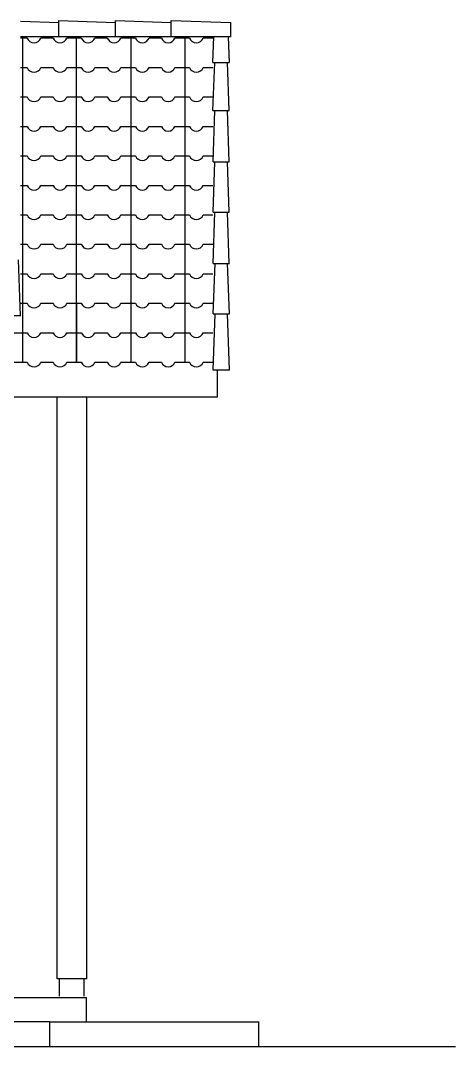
# Model space of a CAD drawing. Extents: x 374.2 to 444.1, y -26.3 to 30.2.
# Drawn here: x 391.618 to 393.387, y -23.798 to -19.62 of the extents above; entities that cross this region are included whole.
import ezdxf

# ---------------------------------------------------------------- set-up
doc = ezdxf.new("R2010")
doc.units = 0
doc.header["$LTSCALE"] = 20
doc.header["$MEASUREMENT"] = 0
for name, color, linetype in [('CONCRETO', 5, 'CONTINUOUS'), ('CORTE', 244, 'CONTINUOUS'), ('JANELA', 5, 'CONTINUOUS'), ('PAREDE', 7, 'CONTINUOUS'), ('TELHADO', 30, 'CONTINUOUS'), ('VISTAL', 30, 'CONTINUOUS'), ('VISTAP', 244, 'CONTINUOUS')]:
    doc.layers.add(name, color=color, linetype=linetype)

msp = doc.modelspace()

# ---------------------------------------------------------------- linework, layer by layer
at = {"layer": 'CONCRETO', "color": 244}
msp.add_line((391.8867, -23.5227), (391.7667, -23.5227), dxfattribs=at)
at = {"layer": 'CORTE', "color": 244, "linetype": 'Continuous'}
for p, q in [((391.6178, -19.6914), (391.6255, -19.6914)), ((391.6255, -19.6914), (391.6448, -19.6914)), ((391.7002, -19.6914), (391.7503, -19.6914)), ((391.8057, -19.6914), (391.8457, -19.6914)), ((391.8455, -19.6914), (391.8648, -19.6914)), ((391.9202, -19.6914), (391.9703, -19.6914)), ((392.0257, -19.6914), (392.0655, -19.6914)), ((392.0655, -19.6914), (392.0848, -19.6914)), ((392.1402, -19.6914), (392.1903, -19.6914)), ((392.2457, -19.6914), (392.2855, -19.6914)), ((392.2855, -19.6914), (392.3048, -19.6914)), ((391.6178, -19.8114), (391.6255, -19.8114)), ((391.6255, -19.8114), (391.6448, -19.8114)), ((391.7002, -19.8114), (391.7503, -19.8114)), ((391.8057, -19.8114), (391.8457, -19.8114)), ((391.8455, -19.8114), (391.8648, -19.8114)), ((391.9202, -19.8114), (391.9703, -19.8114)), ((392.0257, -19.8114), (392.0655, -19.8114)), ((392.0655, -19.8114), (392.0848, -19.8114)), ((392.1402, -19.8114), (392.1903, -19.8114)), ((392.2457, -19.8114), (392.2855, -19.8114)), ((392.2855, -19.8114), (392.3048, -19.8114)), ((391.6178, -19.9314), (391.6255, -19.9314)), ((391.6255, -19.9314), (391.6448, -19.9314)), ((391.7002, -19.9314), (391.7503, -19.9314)), ((391.8057, -19.9314), (391.8457, -19.9314)), ((391.8455, -19.9314), (391.8648, -19.9314)), ((391.9202, -19.9314), (391.9703, -19.9314)), ((392.0257, -19.9314), (392.0655, -19.9314)), ((392.0655, -19.9314), (392.0848, -19.9314)), ((392.1402, -19.9314), (392.1903, -19.9314)), ((392.2457, -19.9314), (392.2855, -19.9314)), ((392.2855, -19.9314), (392.3048, -19.9314)), ((391.6178, -20.0514), (391.6255, -20.0514)), ((391.6255, -20.0514), (391.6448, -20.0514)), ((391.7002, -20.0514), (391.7503, -20.0514)), ((391.8057, -20.0514), (391.8457, -20.0514)), ((391.8455, -20.0514), (391.8648, -20.0514)), ((391.9202, -20.0514), (391.9703, -20.0514)), ((392.0257, -20.0514), (392.0655, -20.0514)), ((392.0655, -20.0514), (392.0848, -20.0514)), ((392.1402, -20.0514), (392.1903, -20.0514)), ((392.2457, -20.0514), (392.2855, -20.0514)), ((392.2855, -20.0514), (392.3048, -20.0514)), ((391.6178, -20.1714), (391.6255, -20.1714)), ((391.6255, -20.1714), (391.6448, -20.1714)), ((391.7002, -20.1714), (391.7503, -20.1714)), ((391.8057, -20.1714), (391.8457, -20.1714)), ((391.8455, -20.1714), (391.8648, -20.1714)), ((391.9202, -20.1714), (391.9703, -20.1714)), ((392.0257, -20.1714), (392.0655, -20.1714)), ((392.0655, -20.1714), (392.0848, -20.1714)), ((392.1402, -20.1714), (392.1903, -20.1714)), ((392.2457, -20.1714), (392.2855, -20.1714)), ((392.2855, -20.1714), (392.3048, -20.1714)), ((391.6178, -20.2914), (391.6255, -20.2914)), ((391.6255, -20.2914), (391.6448, -20.2914)), ((391.7002, -20.2914), (391.7503, -20.2914)), ((391.8057, -20.2914), (391.8457, -20.2914)), ((391.8455, -20.2914), (391.8648, -20.2914)), ((391.9202, -20.2914), (391.9703, -20.2914)), ((392.0257, -20.2914), (392.0655, -20.2914)), ((392.0655, -20.2914), (392.0848, -20.2914)), ((392.1402, -20.2914), (392.1903, -20.2914)), ((392.2457, -20.2914), (392.2855, -20.2914)), ((392.2855, -20.2914), (392.3048, -20.2914)), ((391.6178, -20.4114), (391.6255, -20.4114)), ((391.6255, -20.4114), (391.6448, -20.4114)), ((391.7002, -20.4114), (391.7503, -20.4114)), ((391.8057, -20.4114), (391.8457, -20.4114)), ((391.8455, -20.4114), (391.8648, -20.4114)), ((391.9202, -20.4114), (391.9703, -20.4114)), ((392.0257, -20.4114), (392.0655, -20.4114)), ((392.0655, -20.4114), (392.0848, -20.4114)), ((392.1402, -20.4114), (392.1903, -20.4114)), ((392.2457, -20.4114), (392.2855, -20.4114)), ((392.2855, -20.4114), (392.3048, -20.4114)), ((391.6178, -20.5314), (391.6255, -20.5314)), ((391.6255, -20.5314), (391.6448, -20.5314)), ((391.7002, -20.5314), (391.7503, -20.5314)), ((391.8057, -20.5314), (391.8457, -20.5314)), ((391.8455, -20.5314), (391.8648, -20.5314)), ((391.9202, -20.5314), (391.9703, -20.5314)), ((392.0257, -20.5314), (392.0655, -20.5314)), ((392.0655, -20.5314), (392.0848, -20.5314)), ((392.1402, -20.5314), (392.1903, -20.5314)), ((392.2457, -20.5314), (392.2855, -20.5314)), ((392.2855, -20.5314), (392.3048, -20.5314)), ((391.6178, -20.6514), (391.6255, -20.6514)), ((391.6255, -20.6514), (391.6448, -20.6514)), ((391.7002, -20.6514), (391.7503, -20.6514)), ((391.8057, -20.6514), (391.8457, -20.6514)), ((391.8455, -20.6514), (391.8648, -20.6514)), ((391.9202, -20.6514), (391.9703, -20.6514)), ((392.0257, -20.6514), (392.0655, -20.6514)), ((392.0655, -20.6514), (392.0848, -20.6514)), ((392.1402, -20.6514), (392.1903, -20.6514)), ((392.2457, -20.6514), (392.2855, -20.6514)), ((392.2855, -20.6514), (392.3048, -20.6514)), ((391.6178, -20.7714), (391.6255, -20.7714)), ((391.6255, -20.7714), (391.6448, -20.7714)), ((391.7002, -20.7714), (391.7503, -20.7714)), ((391.8057, -20.7714), (391.8457, -20.7714)), ((391.8455, -20.7714), (391.8648, -20.7714)), ((391.8457, -20.7757), (391.8457, -21.0114)), ((391.8457, -20.7757), (391.8457, -20.8838)), ((391.9202, -20.7714), (391.9703, -20.7714)), ((392.0257, -20.7714), (392.0655, -20.7714)), ((392.0655, -20.7714), (392.0848, -20.7714)), ((392.1402, -20.7714), (392.1903, -20.7714)), ((392.2457, -20.7714), (392.2855, -20.7714)), ((392.2855, -20.7714), (392.3048, -20.7714)), ((391.5857, -20.8914), (391.6255, -20.8914)), ((391.6255, -20.8914), (391.6448, -20.8914)), ((391.7002, -20.8914), (391.7503, -20.8914)), ((391.8057, -20.8914), (391.8457, -20.8914)), ((391.8455, -20.8914), (391.8648, -20.8914)), ((391.9202, -20.8914), (391.9703, -20.8914)), ((392.0257, -20.8914), (392.0655, -20.8914)), ((392.0655, -20.8914), (392.0848, -20.8914)), ((392.1402, -20.8914), (392.1903, -20.8914)), ((392.2457, -20.8914), (392.2855, -20.8914)), ((392.2855, -20.8914), (392.3048, -20.8914)), ((391.5857, -21.0114), (391.6255, -21.0114)), ((391.6255, -21.0114), (391.6448, -21.0114)), ((391.7002, -21.0114), (391.7503, -21.0114)), ((391.8057, -21.0114), (391.8457, -21.0114)), ((391.8455, -21.0114), (391.8648, -21.0114)), ((391.9202, -21.0114), (391.9703, -21.0114)), ((392.0257, -21.0114), (392.0655, -21.0114)), ((392.0655, -21.0114), (392.0848, -21.0114)), ((392.1402, -21.0114), (392.1903, -21.0114)), ((392.2457, -21.0114), (392.2855, -21.0114)), ((392.2855, -21.0114), (392.3048, -21.0114))]:
    msp.add_line(p, q, dxfattribs=at)
for centre in [(391.6725, -19.6808), (391.778, -19.6808), (391.8925, -19.6808), (391.998, -19.6808), (392.1125, -19.6808), (392.218, -19.6808), (392.3325, -19.6808), (391.6725, -19.8008), (391.778, -19.8008), (391.8925, -19.8008), (391.998, -19.8008), (392.1125, -19.8008), (392.218, -19.8008), (392.3325, -19.8008), (391.6725, -19.9208), (391.778, -19.9208), (391.8925, -19.9208), (391.998, -19.9208), (392.1125, -19.9208), (392.218, -19.9208), (392.3325, -19.9208), (391.6725, -20.0408), (391.778, -20.0408), (391.8925, -20.0408), (391.998, -20.0408), (392.1125, -20.0408), (392.218, -20.0408), (392.3325, -20.0408), (391.6725, -20.1608), (391.778, -20.1608), (391.8925, -20.1608), (391.998, -20.1608), (392.1125, -20.1608), (392.218, -20.1608), (392.3325, -20.1608), (391.6725, -20.2808), (391.778, -20.2808), (391.8925, -20.2808), (391.998, -20.2808), (392.1125, -20.2808), (392.218, -20.2808), (392.3325, -20.2808), (391.6725, -20.4008), (391.778, -20.4008), (391.8925, -20.4008), (391.998, -20.4008), (392.1125, -20.4008), (392.218, -20.4008), (392.3325, -20.4008), (391.6725, -20.5208), (391.778, -20.5208), (391.8925, -20.5208), (391.998, -20.5208), (392.1125, -20.5208), (392.218, -20.5208), (392.3325, -20.5208), (391.6725, -20.6408), (391.778, -20.6408), (391.8925, -20.6408), (391.998, -20.6408), (392.1125, -20.6408), (392.218, -20.6408), (392.3325, -20.6408), (391.6725, -20.7608), (391.778, -20.7608), (391.8925, -20.7608), (391.998, -20.7608), (392.1125, -20.7608), (392.218, -20.7608), (392.3325, -20.7608), (391.6725, -20.8808), (391.778, -20.8808), (391.8925, -20.8808), (391.998, -20.8808), (392.1125, -20.8808), (392.218, -20.8808), (392.3325, -20.8808), (391.6725, -21.0008), (391.778, -21.0008), (391.8925, -21.0008), (391.998, -21.0008), (392.1125, -21.0008), (392.218, -21.0008), (392.3325, -21.0008)]:
    msp.add_arc(centre, 0.0297, 201.0517, 338.9483, dxfattribs=at)
at = {"layer": 'JANELA', "color": 1}
msp.add_line((391.6178, -20.8234), (391.5506, -20.8234), dxfattribs=at)
at = {"layer": 'JANELA', "color": 244}
msp.add_line((391.0367, -21.1531), (392.4184, -21.1531), dxfattribs=at)
at = {"layer": 'PAREDE', "color": 244}
for p, q in [((391.7667, -23.5227), (391.7667, -21.1531)), ((391.8867, -23.5227), (391.8867, -21.1531))]:
    msp.add_line(p, q, dxfattribs=at)
at = {"layer": 'TELHADO', "color": 244, "linetype": 'Continuous'}
for p, q in [((391.6178, -19.623), (391.7733, -19.6286)), ((391.7733, -19.6861), (391.7733, -19.6203)), ((391.7733, -19.6203), (392.0033, -19.6286)), ((392.0033, -19.6861), (392.0033, -19.6203)), ((392.0033, -19.6203), (392.2297, -19.6284)), ((392.2297, -19.6861), (392.2297, -19.6203)), ((392.2297, -19.6203), (392.4727, -19.629)), ((392.4727, -19.6866), (392.4727, -19.629)), ((392.4727, -19.6866), (391.6178, -19.6866)), ((391.6257, -19.6866), (391.6257, -21.0114)), ((391.8457, -21.0114), (391.8457, -19.6866)), ((392.0657, -19.6866), (392.0657, -21.0114)), ((392.2857, -19.6866), (392.2857, -21.0114)), ((392.3602, -19.6914), (392.4, -19.6914)), ((392.3998, -19.7913), (392.4035, -19.6866)), ((392.467, -19.7913), (392.4632, -19.6866)), ((392.3998, -19.7913), (392.4667, -19.7913)), ((392.4003, -19.9865), (392.4073, -19.7913)), ((392.4662, -19.9865), (392.4592, -19.7913)), ((392.3602, -19.8114), (392.4, -19.8114)), ((392.3602, -19.9314), (392.4, -19.9314)), ((392.4003, -19.9865), (392.4662, -19.9865)), ((392.4004, -20.1957), (392.4079, -19.9865)), ((392.4662, -20.1957), (392.4587, -19.9865)), ((392.3602, -20.0514), (392.4, -20.0514)), ((392.3602, -20.1714), (392.4, -20.1714)), ((392.4008, -20.1957), (392.4667, -20.1957)), ((392.4008, -20.4007), (392.4082, -20.1957)), ((392.4667, -20.4007), (392.4593, -20.1957)), ((392.3602, -20.2914), (392.4, -20.2914)), ((392.3602, -20.4114), (392.4, -20.4114)), ((392.4008, -20.4007), (392.4667, -20.4007)), ((392.4008, -20.61), (392.4083, -20.4007)), ((392.4667, -20.61), (392.4591, -20.4007)), ((392.3602, -20.5314), (392.4, -20.5314)), ((392.4013, -20.61), (392.4671, -20.61)), ((392.4013, -20.815), (392.4086, -20.61)), ((392.4671, -20.815), (392.4597, -20.61)), ((392.3602, -20.6514), (392.4, -20.6514)), ((392.3602, -20.7714), (392.4, -20.7714)), ((392.4006, -21.0434), (392.4088, -20.815)), ((392.4013, -20.815), (392.4671, -20.815)), ((392.4678, -21.0434), (392.4596, -20.815)), ((392.3602, -20.8914), (392.4, -20.8914)), ((392.3602, -21.0114), (392.4, -21.0114)), ((392.4678, -21.0434), (392.4006, -21.0434)), ((392.4184, -21.1531), (392.4184, -21.0442))]:
    msp.add_line(p, q, dxfattribs=at)
at = {"layer": 'VISTAL', "color": 244, "linetype": 'Continuous'}
for p, q in [((391.0217, -23.5979), (391.8865, -23.5979)), ((391.7367, -23.6979), (392.5865, -23.6979))]:
    msp.add_line(p, q, dxfattribs=at)
at = {"layer": 'VISTAL', "color": 3, "linetype": 'Continuous'}
msp.add_line((382.1167, -23.7979), (393.3865, -23.7979), dxfattribs=at)
at = {"layer": 'VISTAP', "color": 1, "linetype": 'Continuous'}
msp.add_line((391.6178, -20.8234), (391.6096, -20.595), dxfattribs=at)
at = {"layer": 'VISTAP', "color": 244}
for p, q in [((391.7767, -23.5927), (391.7767, -23.5227)), ((391.8767, -23.5927), (391.8767, -23.5227)), ((391.8865, -23.6979), (391.8865, -23.5979)), ((392.5865, -23.7979), (392.5865, -23.6979))]:
    msp.add_line(p, q, dxfattribs=at)
at = {"layer": 'VISTAP', "color": 5, "linetype": 'Continuous'}
for p, q in [((391.7367, -23.6979), (384.2167, -23.6979)), ((391.7367, -23.7979), (391.7367, -23.6979))]:
    msp.add_line(p, q, dxfattribs=at)

doc.saveas('drawing.dxf')
